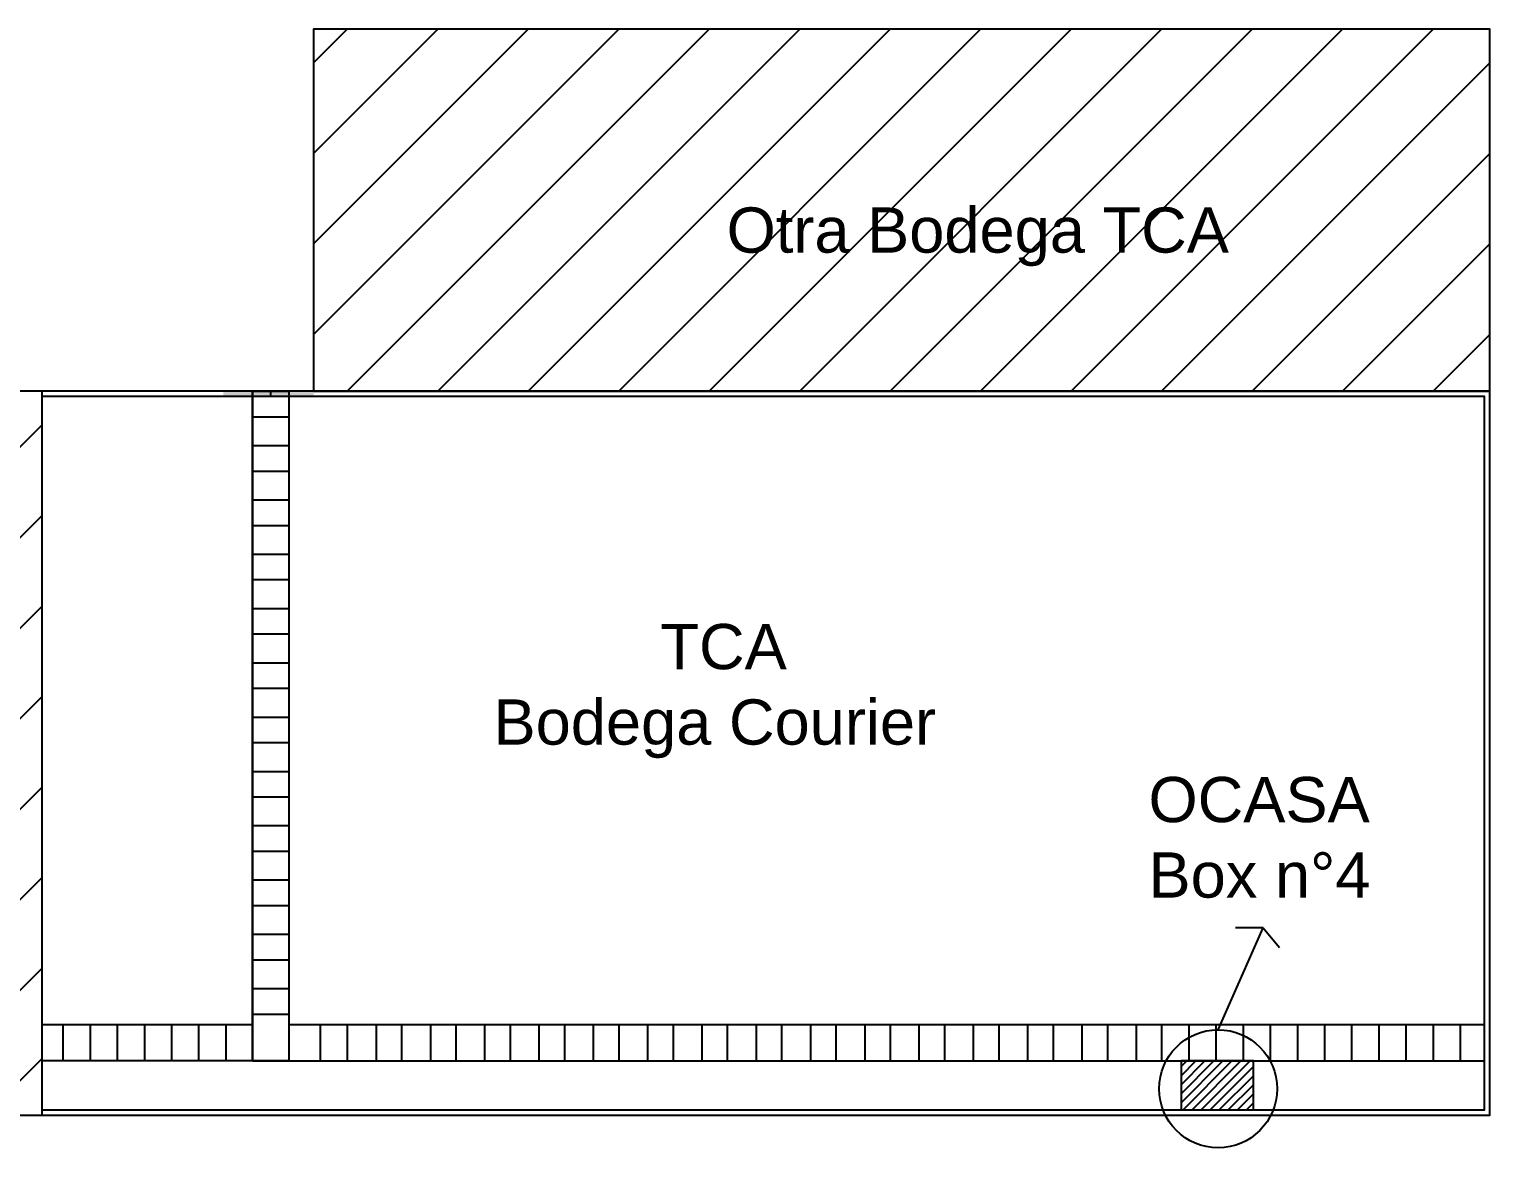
# Model space of a CAD drawing. Header units: millimetres. Extents: x 1591 to 1817, y 987 to 1091.
# Drawn here: x 1736.5 to 1817.3, y 987.3 to 1049.1 of the extents above; entities that cross this region are included whole.
import ezdxf

# ---------------------------------------------------------------- set-up
doc = ezdxf.new("R2010")
doc.units = ezdxf.units.MM
doc.styles.get("Standard").update_dxf_attribs({"font": 'arial.ttf'})

msp = doc.modelspace()

# ---------------------------------------------------------------- hatches: boundary and pattern name
h = msp.add_hatch()
h.set_pattern_fill('JIS_WOOD', color=256, scale=5)
h.paths.add_polyline_path([(1817.257, 1049.122), (1752.257, 1049.122), (1752.257, 1029.122), (1817.257, 1029.122)])
h.paths.add_polyline_path([(1737.257, 1029.122), (1697.257, 1029.122), (1697.257, 989.122), (1737.257, 989.122)])
h.paths.add_polyline_path([(1774.052, 1039.902), (1798.516, 1039.902), (1798.516, 1031.985), (1774.052, 1031.985)], flags=24)
h.paths.add_polyline_path([(1704.515, 1014.418), (1728.98, 1014.418), (1728.98, 1006.501), (1704.515, 1006.501)], flags=24)
h = msp.add_hatch(color=256)
h.dxf.hatch_style = 1
h.paths.add_polyline_path([(1752.262, 1029.122), (1747.262, 1029.122), (1747.262, 1028.822), (1752.262, 1028.822)])
h = msp.add_hatch()
h.set_pattern_fill('JIS_WOOD', color=1, scale=0.5)
h.set_pattern_definition([(45, (154.0627, -2.324), (-0.25, 0.25), [])])
h.paths.add_polyline_path([(1800.195, 989.422), (1804.195, 989.422), (1804.195, 992.122), (1800.195, 992.122)])

# ---------------------------------------------------------------- linework, layer by layer
for p, q in [((1748.888, 992.122), (1748.888, 1029.122)), ((1748.888, 1027.712), (1750.888, 1027.712)), ((1748.888, 1026.122), (1750.888, 1026.122)), ((1748.888, 1024.712), (1750.888, 1024.712)), ((1748.888, 1023.122), (1750.888, 1023.122)), ((1748.888, 1021.712), (1750.888, 1021.712)), ((1748.888, 1020.122), (1750.888, 1020.122)), ((1748.888, 1018.712), (1750.888, 1018.712)), ((1748.888, 1017.122), (1750.888, 1017.122)), ((1748.888, 1015.712), (1750.888, 1015.712)), ((1748.888, 1014.122), (1750.888, 1014.122)), ((1748.888, 1012.712), (1750.888, 1012.712)), ((1748.888, 1011.122), (1750.888, 1011.122)), ((1748.888, 1009.712), (1750.888, 1009.712)), ((1748.888, 1008.122), (1750.888, 1008.122)), ((1748.888, 1006.712), (1750.888, 1006.712)), ((1748.888, 1005.122), (1750.888, 1005.122)), ((1748.888, 1003.712), (1750.888, 1003.712)), ((1748.888, 1002.122), (1750.888, 1002.122)), ((1748.888, 1000.712), (1750.888, 1000.712)), ((1802.245, 993.845), (1804.743, 999.48)), ((1804.743, 999.48), (1803.206, 999.48)), ((1804.743, 999.48), (1805.64, 998.392)), ((1748.888, 999.122), (1750.888, 999.122)), ((1748.888, 997.712), (1750.888, 997.712)), ((1748.888, 996.122), (1750.888, 996.122)), ((1748.888, 994.712), (1750.888, 994.712)), ((1748.888, 994.122), (1737.257, 994.122)), ((1738.426, 992.122), (1738.426, 994.122)), ((1739.926, 992.122), (1739.926, 994.122)), ((1741.426, 992.122), (1741.426, 994.122)), ((1742.926, 992.122), (1742.926, 994.122)), ((1744.426, 992.122), (1744.426, 994.122)), ((1745.926, 992.122), (1745.926, 994.122)), ((1747.426, 992.122), (1747.426, 994.122)), ((1752.641, 992.122), (1752.641, 994.122)), ((1754.141, 992.122), (1754.141, 994.122)), ((1755.731, 992.122), (1755.731, 994.122)), ((1757.141, 992.122), (1757.141, 994.122)), ((1758.731, 992.122), (1758.731, 994.122)), ((1760.141, 992.122), (1760.141, 994.122)), ((1761.731, 992.122), (1761.731, 994.122)), ((1763.141, 992.122), (1763.141, 994.122)), ((1764.731, 992.122), (1764.731, 994.122)), ((1766.141, 992.122), (1766.141, 994.122)), ((1767.731, 992.122), (1767.731, 994.122)), ((1769.141, 992.122), (1769.141, 994.122)), ((1770.731, 992.122), (1770.731, 994.122)), ((1772.141, 992.122), (1772.141, 994.122)), ((1773.731, 992.122), (1773.731, 994.122)), ((1775.141, 992.122), (1775.141, 994.122)), ((1776.731, 992.122), (1776.731, 994.122)), ((1778.141, 992.122), (1778.141, 994.122)), ((1779.731, 992.122), (1779.731, 994.122)), ((1781.141, 992.122), (1781.141, 994.122)), ((1782.731, 992.122), (1782.731, 994.122)), ((1784.141, 992.122), (1784.141, 994.122)), ((1785.731, 992.122), (1785.731, 994.122)), ((1787.141, 992.122), (1787.141, 994.122)), ((1788.731, 992.122), (1788.731, 994.122)), ((1790.141, 992.122), (1790.141, 994.122)), ((1791.731, 992.122), (1791.731, 994.122)), ((1793.141, 992.122), (1793.141, 994.122)), ((1794.731, 992.122), (1794.731, 994.122)), ((1796.141, 992.122), (1796.141, 994.122)), ((1797.731, 992.122), (1797.731, 994.122)), ((1799.141, 992.122), (1799.141, 994.122)), ((1800.641, 992.122), (1800.641, 994.122)), ((1802.141, 992.122), (1802.141, 994.122)), ((1803.641, 992.122), (1803.641, 994.122)), ((1805.141, 992.122), (1805.141, 994.122)), ((1806.641, 992.122), (1806.641, 994.122)), ((1808.141, 992.122), (1808.141, 994.122)), ((1809.641, 992.122), (1809.641, 994.122)), ((1811.141, 992.122), (1811.141, 994.122)), ((1812.641, 992.122), (1812.641, 994.122)), ((1814.141, 992.122), (1814.141, 994.122)), ((1815.641, 992.122), (1815.641, 994.122)), ((1748.888, 992.122), (1737.257, 992.122))]:
    msp.add_line(p, q)
for points in [[(1817.257, 1029.122), (1817.257, 1049.122), (1752.257, 1049.122), (1752.257, 1029.122), (1817.257, 1029.122)], [(1697.257, 989.122), (1737.257, 989.122), (1737.257, 1029.122), (1697.257, 1029.122), (1697.257, 989.122)], [(1737.257, 989.122), (1817.257, 989.122), (1817.257, 1029.122), (1737.257, 1029.122)], [(1749.888, 1028.822), (1749.888, 1029.122), (1748.888, 1029.122), (1748.888, 993.122), (1748.888, 992.122), (1816.957, 992.122)], [(1748.888, 1029.122), (1750.888, 1029.122), (1750.888, 992.122), (1748.888, 992.122), (1748.888, 1029.122)], [(1737.257, 989.422), (1816.957, 989.422), (1816.957, 1028.822), (1737.257, 1028.822)], [(1816.957, 992.122), (1816.957, 994.122), (1750.888, 994.122)], [(1804.195, 989.422), (1804.195, 992.122), (1800.195, 992.122), (1800.195, 989.422)]]:
    msp.add_lwpolyline(points)
msp.add_circle((1802.245, 990.585), 3.26)

# ---------------------------------------------------------------- texts
at = {"char_height": 2.5, "attachment_point": 1}
for s, width, insert in [('\\pxqc;Otra Bodega TCA', 28.56875, (1774.677, 1039.277)), ('\\pxqc; TCA \\PBodega Courier', 28.56875, (1760.147, 1016.265)), ('OCASA \\PBox n°4', 20.24293, (1798.397, 1007.814))]:
    msp.add_mtext_dynamic_manual_height_columns(s, width=width, gutter_width=12.5, heights=[0], dxfattribs=dict(at, insert=insert))

doc.saveas('drawing.dxf')
